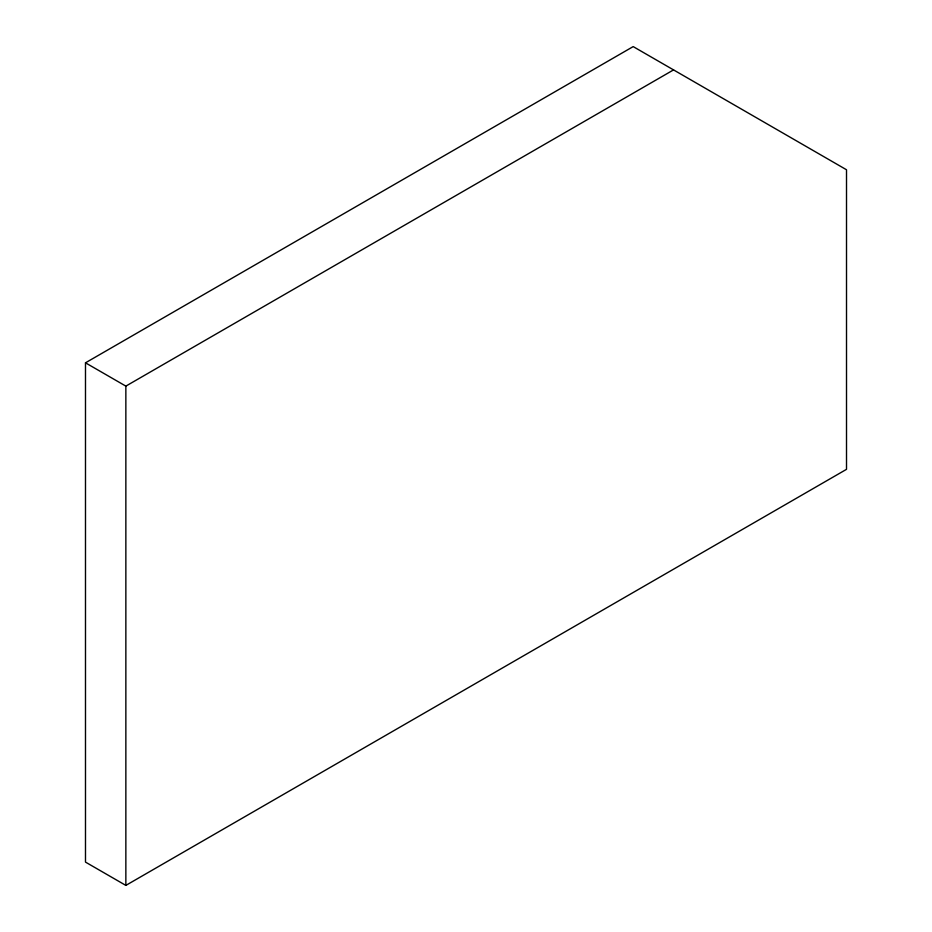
<?xml version="1.0" encoding="UTF-8"?>
<svg xmlns="http://www.w3.org/2000/svg" width="932" height="932" viewBox="0 0 932 932"><rect width="100%" height="100%" fill="white"/><g stroke="black" fill="none" stroke-linecap="round" stroke-linejoin="round"><path stroke-width="1.4" d="M85.488 362.816L633.189 46.6L846.512 169.764L846.512 469.332L125.855 885.4L85.488 862.1L85.488 362.816L125.855 386.116L673.545 69.9M125.855 386.116L125.855 885.4"/></g></svg>
